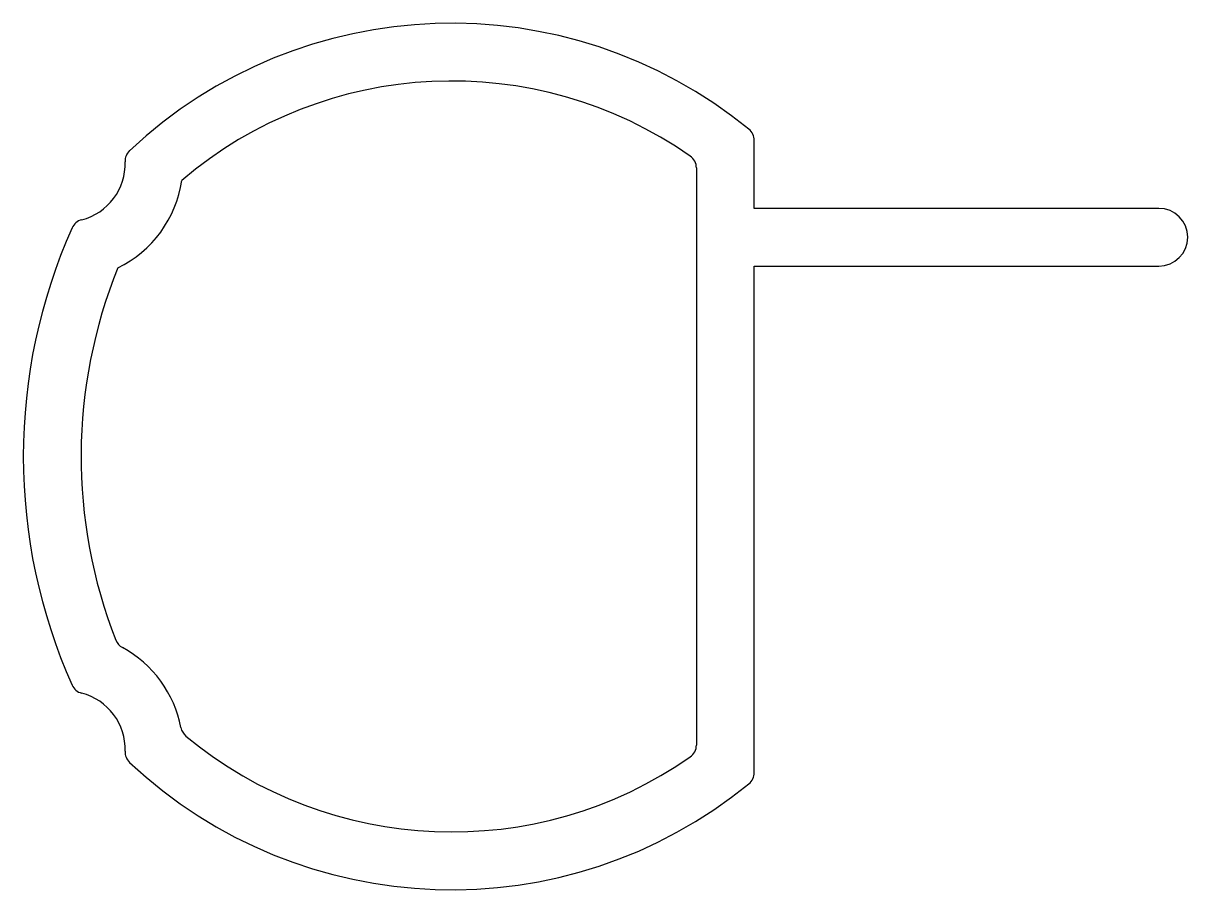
# Model space of a CAD drawing. Extents: x 2971.7 to 3012, y 1366.3 to 1396.3.
import ezdxf

# ---------------------------------------------------------------- set-up
doc = ezdxf.new("R2010")
doc.units = 0
doc.layers.get('0').update_dxf_attribs({"linetype": 'CONTINUOUS'})

msp = doc.modelspace()

# ---------------------------------------------------------------- linework, layer by layer
for p, q in [((2996.982, 1389.916), (2996.982, 1392.269)), ((2994.982, 1391.313), (2994.982, 1371.334)), ((3010.982, 1389.916), (2996.982, 1389.916)), ((2996.982, 1370.379), (2996.982, 1387.916)), ((2996.982, 1387.916), (3010.982, 1387.916))]:
    msp.add_line(p, q)
for centre, radius, start, end in [((2986.508, 1380.054), 16.27, 50.767, 133.2074), ((2986.513, 1379.923), 14.401, 55.0238, 130.4388), ((2996.482, 1392.269), 0.5, 0, 50.767), ((2975.711, 1391.549), 0.5, 133.2074, 182.1207), ((2994.482, 1391.313), 0.5, 0, 55.0238), ((2973.213, 1391.456), 2, 284.3625, 2.1207), ((2973.213, 1391.456), 4, 295.9407, 351.7714), ((3010.982, 1388.916), 1, 270, 90), ((2973.833, 1389.034), 0.5, 104.3625, 155.9215), ((2991.087, 1381.324), 19.398, 155.9215, 204.0785), ((2991.087, 1381.324), 17.398, 157.9373, 201.4379), ((2975.358, 1375.148), 0.5, 201.4379, 241.534), ((2973.213, 1371.192), 4, 10.7147, 61.534), ((2973.833, 1373.614), 0.5, 204.0785, 255.6375), ((2973.213, 1371.192), 2, 357.8793, 75.6375), ((2977.635, 1372.028), 0.5, 190.7147, 230.3066), ((2986.513, 1382.725), 14.401, 230.3066, 304.9762), ((2994.482, 1371.334), 0.5, 304.9762, 0), ((2975.711, 1371.099), 0.5, 177.8793, 226.7926), ((2986.508, 1382.593), 16.27, 226.7926, 309.233), ((2996.482, 1370.379), 0.5, 309.233, 360)]:
    msp.add_arc(centre, radius, start, end)

doc.saveas('drawing.dxf')
